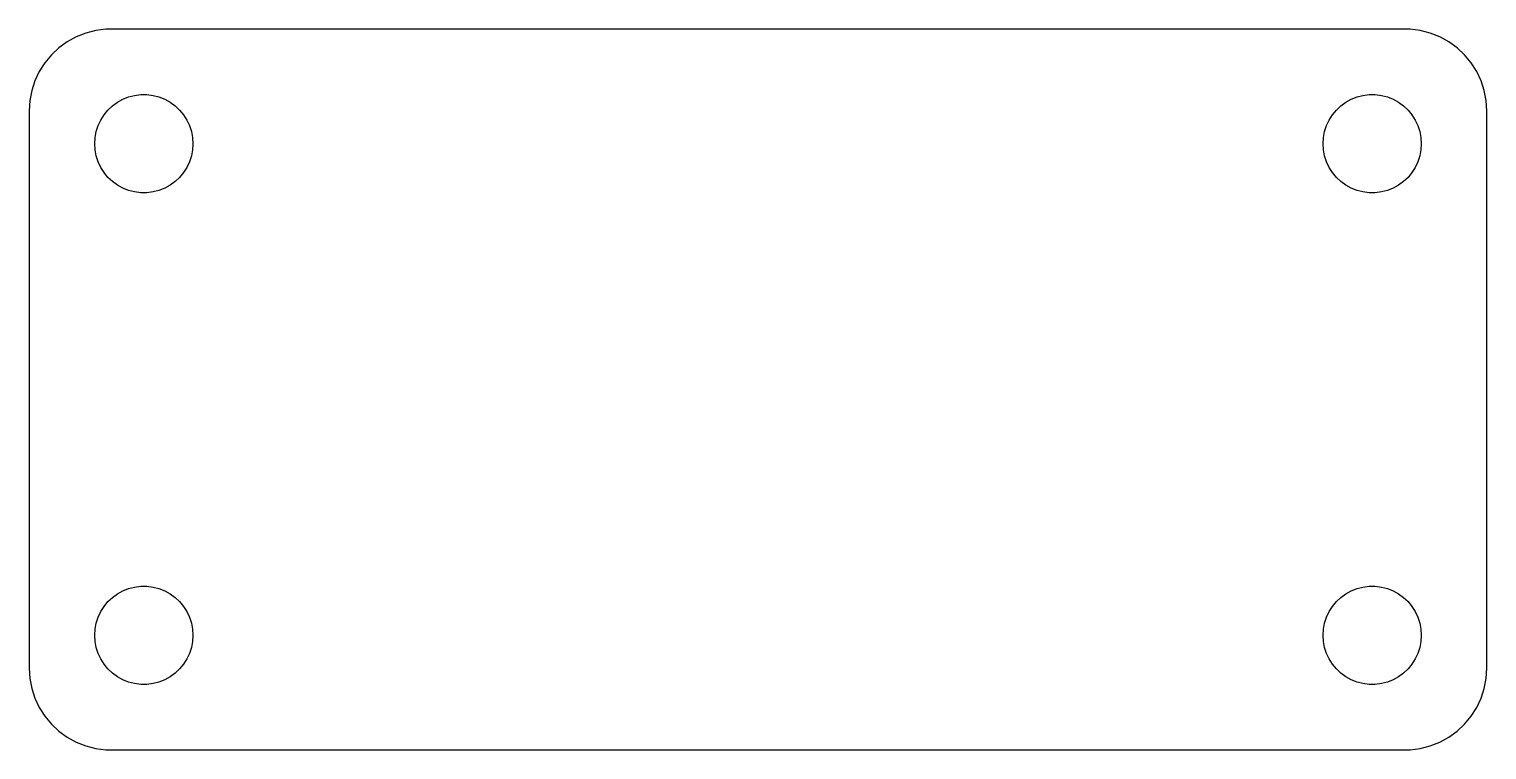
# Model space of a CAD drawing. Header units: metres. Extents: x -44.5 to 44.5, y 32 to 76.
import ezdxf

# ---------------------------------------------------------------- set-up
doc = ezdxf.new("R2010")
doc.units = ezdxf.units.M

msp = doc.modelspace()

# ---------------------------------------------------------------- linework, layer by layer
for p, q in [((-41.0451, 75.7553), (-41.6289, 75.5241)), ((-40.4369, 75.9114), (-41.0451, 75.7553)), ((-39.8139, 75.9901), (-40.4369, 75.9114)), ((39.8139, 75.9901), (-39.8139, 75.9901)), ((40.4369, 75.9114), (39.8139, 75.9901)), ((41.0451, 75.7553), (40.4369, 75.9114)), ((41.6289, 75.5241), (41.0451, 75.7553)), ((-42.6871, 74.8526), (-43.1448, 74.4227)), ((-42.1791, 75.2216), (-42.6871, 74.8526)), ((-41.6289, 75.5241), (-42.1791, 75.2216)), ((42.1791, 75.2216), (41.6289, 75.5241)), ((42.6871, 74.8526), (42.1791, 75.2216)), ((43.1448, 74.4227), (42.6871, 74.8526)), ((-43.5451, 73.9389), (-43.8815, 73.4088)), ((-43.1448, 74.4227), (-43.5451, 73.9389)), ((43.5451, 73.9389), (43.1448, 74.4227)), ((43.8815, 73.4088), (43.5451, 73.9389)), ((-43.8815, 73.4088), (-44.1489, 72.8406)), ((44.1489, 72.8406), (43.8815, 73.4088)), ((-44.3429, 72.2434), (-44.4606, 71.6267)), ((-44.1489, 72.8406), (-44.3429, 72.2434)), ((44.3429, 72.2434), (44.1489, 72.8406)), ((44.4606, 71.6267), (44.3429, 72.2434)), ((-44.4606, 71.6267), (-44.5, 71)), ((-39.6869, 71.0536), (-39.4123, 71.3115)), ((-39.4123, 71.3115), (-39.1075, 71.533)), ((-39.1075, 71.533), (-38.7773, 71.7145)), ((-38.7773, 71.7145), (-38.427, 71.8532)), ((-38.427, 71.8532), (-38.0621, 71.9469)), ((-38.0621, 71.9469), (-37.6884, 71.9941)), ((-37.6884, 71.9941), (-37.3116, 71.9941)), ((-37.3116, 71.9941), (-36.9379, 71.9469)), ((-36.9379, 71.9469), (-36.5729, 71.8532)), ((-36.5729, 71.8532), (-36.2227, 71.7145)), ((-36.2227, 71.7145), (-35.8925, 71.533)), ((-35.8925, 71.533), (-35.5877, 71.3115)), ((-35.5877, 71.3115), (-35.3131, 71.0536)), ((35.3131, 71.0536), (35.5877, 71.3115)), ((35.5877, 71.3115), (35.8925, 71.533)), ((35.8925, 71.533), (36.2227, 71.7145)), ((36.2227, 71.7145), (36.5729, 71.8532)), ((36.5729, 71.8532), (36.9379, 71.9469)), ((36.9379, 71.9469), (37.3116, 71.9941)), ((37.3116, 71.9941), (37.6884, 71.9941)), ((37.6884, 71.9941), (38.0621, 71.9469)), ((38.0621, 71.9469), (38.427, 71.8532)), ((38.427, 71.8532), (38.7773, 71.7145)), ((38.7773, 71.7145), (39.1075, 71.533)), ((39.1075, 71.533), (39.4123, 71.3115)), ((39.4123, 71.3115), (39.6869, 71.0536)), ((44.5, 71), (44.4606, 71.6267)), ((-44.5, 71), (-44.5, 37)), ((-40.2893, 70.1044), (-40.1289, 70.4453)), ((-40.1289, 70.4453), (-39.927, 70.7634)), ((-39.927, 70.7634), (-39.6869, 71.0536)), ((-35.3131, 71.0536), (-35.0729, 70.7634)), ((-35.0729, 70.7634), (-34.8711, 70.4453)), ((-34.8711, 70.4453), (-34.7107, 70.1044)), ((34.7107, 70.1044), (34.8711, 70.4453)), ((34.8711, 70.4453), (35.0729, 70.7634)), ((35.0729, 70.7634), (35.3131, 71.0536)), ((39.6869, 71.0536), (39.927, 70.7634)), ((39.927, 70.7634), (40.1289, 70.4453)), ((40.1289, 70.4453), (40.2893, 70.1044)), ((44.5, 37), (44.5, 71)), ((-40.4763, 69.376), (-40.4057, 69.7461)), ((-40.4057, 69.7461), (-40.2893, 70.1044)), ((-34.7107, 70.1044), (-34.5942, 69.7461)), ((-34.5942, 69.7461), (-34.5237, 69.376)), ((34.5237, 69.376), (34.5942, 69.7461)), ((34.5942, 69.7461), (34.7107, 70.1044)), ((40.2893, 70.1044), (40.4057, 69.7461)), ((40.4057, 69.7461), (40.4763, 69.376)), ((-40.5, 69), (-40.4763, 69.376)), ((-40.4763, 68.624), (-40.5, 69)), ((-40.4057, 68.2539), (-40.4763, 68.624)), ((-34.5237, 68.624), (-34.5942, 68.2539)), ((-34.5237, 69.376), (-34.5, 69)), ((-34.5, 69), (-34.5237, 68.624)), ((34.5, 69), (34.5237, 69.376)), ((34.5237, 68.624), (34.5, 69)), ((34.5942, 68.2539), (34.5237, 68.624)), ((40.4763, 68.624), (40.4057, 68.2539)), ((40.4763, 69.376), (40.5, 69)), ((40.5, 69), (40.4763, 68.624)), ((-40.2893, 67.8956), (-40.4057, 68.2539)), ((-40.1289, 67.5547), (-40.2893, 67.8956)), ((-34.7107, 67.8956), (-34.8711, 67.5547)), ((-34.5942, 68.2539), (-34.7107, 67.8956)), ((34.7107, 67.8956), (34.5942, 68.2539)), ((34.8711, 67.5547), (34.7107, 67.8956)), ((40.2893, 67.8956), (40.1289, 67.5547)), ((40.4057, 68.2539), (40.2893, 67.8956)), ((-39.927, 67.2366), (-40.1289, 67.5547)), ((-39.6869, 66.9464), (-39.927, 67.2366)), ((-39.4123, 66.6884), (-39.6869, 66.9464)), ((-35.3131, 66.9464), (-35.5877, 66.6884)), ((-35.0729, 67.2366), (-35.3131, 66.9464)), ((-34.8711, 67.5547), (-35.0729, 67.2366)), ((35.0729, 67.2366), (34.8711, 67.5547)), ((35.3131, 66.9464), (35.0729, 67.2366)), ((35.5877, 66.6884), (35.3131, 66.9464)), ((39.6869, 66.9464), (39.4123, 66.6884)), ((39.927, 67.2366), (39.6869, 66.9464)), ((40.1289, 67.5547), (39.927, 67.2366)), ((-39.1075, 66.467), (-39.4123, 66.6884)), ((-38.7773, 66.2855), (-39.1075, 66.467)), ((-38.427, 66.1468), (-38.7773, 66.2855)), ((-38.0621, 66.0531), (-38.427, 66.1468)), ((-37.6884, 66.0059), (-38.0621, 66.0531)), ((-37.3116, 66.0059), (-37.6884, 66.0059)), ((-36.9379, 66.0531), (-37.3116, 66.0059)), ((-36.5729, 66.1468), (-36.9379, 66.0531)), ((-36.2227, 66.2855), (-36.5729, 66.1468)), ((-35.8925, 66.467), (-36.2227, 66.2855)), ((-35.5877, 66.6884), (-35.8925, 66.467)), ((35.8925, 66.467), (35.5877, 66.6884)), ((36.2227, 66.2855), (35.8925, 66.467)), ((36.5729, 66.1468), (36.2227, 66.2855)), ((36.9379, 66.0531), (36.5729, 66.1468)), ((37.3116, 66.0059), (36.9379, 66.0531)), ((37.6884, 66.0059), (37.3116, 66.0059)), ((38.0621, 66.0531), (37.6884, 66.0059)), ((38.427, 66.1468), (38.0621, 66.0531)), ((38.7773, 66.2855), (38.427, 66.1468)), ((39.1075, 66.467), (38.7773, 66.2855)), ((39.4123, 66.6884), (39.1075, 66.467)), ((-38.7773, 41.7145), (-38.427, 41.8532)), ((-38.427, 41.8532), (-38.0621, 41.9469)), ((-38.0621, 41.9469), (-37.6884, 41.9941)), ((-37.6884, 41.9941), (-37.3116, 41.9941)), ((-37.3116, 41.9941), (-36.9379, 41.9469)), ((-36.9379, 41.9469), (-36.5729, 41.8532)), ((-36.5729, 41.8532), (-36.2227, 41.7145)), ((36.2227, 41.7145), (36.5729, 41.8532)), ((36.5729, 41.8532), (36.9379, 41.9469)), ((36.9379, 41.9469), (37.3116, 41.9941)), ((37.3116, 41.9941), (37.6884, 41.9941)), ((37.6884, 41.9941), (38.0621, 41.9469)), ((38.0621, 41.9469), (38.427, 41.8532)), ((38.427, 41.8532), (38.7773, 41.7145)), ((-39.927, 40.7634), (-39.6869, 41.0536)), ((-39.6869, 41.0536), (-39.4123, 41.3116)), ((-39.4123, 41.3116), (-39.1075, 41.533)), ((-39.1075, 41.533), (-38.7773, 41.7145)), ((-36.2227, 41.7145), (-35.8925, 41.533)), ((-35.8925, 41.533), (-35.5877, 41.3116)), ((-35.5877, 41.3116), (-35.3131, 41.0536)), ((-35.3131, 41.0536), (-35.0729, 40.7634)), ((35.0729, 40.7634), (35.3131, 41.0536)), ((35.3131, 41.0536), (35.5877, 41.3116)), ((35.5877, 41.3116), (35.8925, 41.533)), ((35.8925, 41.533), (36.2227, 41.7145)), ((38.7773, 41.7145), (39.1075, 41.533)), ((39.1075, 41.533), (39.4123, 41.3116)), ((39.4123, 41.3116), (39.6869, 41.0536)), ((39.6869, 41.0536), (39.927, 40.7634)), ((-40.4057, 39.7461), (-40.2893, 40.1044)), ((-40.2893, 40.1044), (-40.1289, 40.4453)), ((-40.1289, 40.4453), (-39.927, 40.7634)), ((-35.0729, 40.7634), (-34.8711, 40.4453)), ((-34.8711, 40.4453), (-34.7107, 40.1044)), ((-34.7107, 40.1044), (-34.5942, 39.7461)), ((34.5942, 39.7461), (34.7107, 40.1044)), ((34.7107, 40.1044), (34.8711, 40.4453)), ((34.8711, 40.4453), (35.0729, 40.7634)), ((39.927, 40.7634), (40.1289, 40.4453)), ((40.1289, 40.4453), (40.2893, 40.1044)), ((40.2893, 40.1044), (40.4057, 39.7461)), ((-40.5, 39), (-40.4763, 39.376)), ((-40.4763, 39.376), (-40.4057, 39.7461)), ((-34.5942, 39.7461), (-34.5237, 39.376)), ((-34.5237, 39.376), (-34.5, 39)), ((34.5, 39), (34.5237, 39.376)), ((34.5237, 39.376), (34.5942, 39.7461)), ((40.4057, 39.7461), (40.4763, 39.376)), ((40.4763, 39.376), (40.5, 39)), ((-40.4763, 38.624), (-40.5, 39)), ((-40.4057, 38.2539), (-40.4763, 38.624)), ((-34.5237, 38.624), (-34.5942, 38.2539)), ((-34.5, 39), (-34.5237, 38.624)), ((34.5237, 38.624), (34.5, 39)), ((34.5942, 38.2539), (34.5237, 38.624)), ((40.4763, 38.624), (40.4057, 38.2539)), ((40.5, 39), (40.4763, 38.624)), ((-40.2893, 37.8956), (-40.4057, 38.2539)), ((-40.1289, 37.5547), (-40.2893, 37.8956)), ((-39.927, 37.2366), (-40.1289, 37.5547)), ((-34.8711, 37.5547), (-35.0729, 37.2366)), ((-34.7107, 37.8956), (-34.8711, 37.5547)), ((-34.5942, 38.2539), (-34.7107, 37.8956)), ((34.7107, 37.8956), (34.5942, 38.2539)), ((34.8711, 37.5547), (34.7107, 37.8956)), ((35.0729, 37.2366), (34.8711, 37.5547)), ((40.1289, 37.5547), (39.927, 37.2366)), ((40.2893, 37.8956), (40.1289, 37.5547)), ((40.4057, 38.2539), (40.2893, 37.8956)), ((-44.5, 37), (-44.4606, 36.3733)), ((-39.6869, 36.9464), (-39.927, 37.2366)), ((-39.4123, 36.6885), (-39.6869, 36.9464)), ((-39.1075, 36.467), (-39.4123, 36.6885)), ((-35.5877, 36.6885), (-35.8925, 36.467)), ((-35.3131, 36.9464), (-35.5877, 36.6885)), ((-35.0729, 37.2366), (-35.3131, 36.9464)), ((35.3131, 36.9464), (35.0729, 37.2366)), ((35.5877, 36.6885), (35.3131, 36.9464)), ((35.8925, 36.467), (35.5877, 36.6885)), ((39.4123, 36.6885), (39.1075, 36.467)), ((39.6869, 36.9464), (39.4123, 36.6885)), ((39.927, 37.2366), (39.6869, 36.9464)), ((44.4606, 36.3733), (44.5, 37)), ((-44.4606, 36.3733), (-44.3429, 35.7566)), ((-44.3429, 35.7566), (-44.1489, 35.1594)), ((-38.7773, 36.2855), (-39.1075, 36.467)), ((-38.427, 36.1468), (-38.7773, 36.2855)), ((-38.0621, 36.0531), (-38.427, 36.1468)), ((-37.6884, 36.0059), (-38.0621, 36.0531)), ((-37.3116, 36.0059), (-37.6884, 36.0059)), ((-36.9379, 36.0531), (-37.3116, 36.0059)), ((-36.5729, 36.1468), (-36.9379, 36.0531)), ((-36.2227, 36.2855), (-36.5729, 36.1468)), ((-35.8925, 36.467), (-36.2227, 36.2855)), ((36.2227, 36.2855), (35.8925, 36.467)), ((36.5729, 36.1468), (36.2227, 36.2855)), ((36.9379, 36.0531), (36.5729, 36.1468)), ((37.3116, 36.0059), (36.9379, 36.0531)), ((37.6884, 36.0059), (37.3116, 36.0059)), ((38.0621, 36.0531), (37.6884, 36.0059)), ((38.427, 36.1468), (38.0621, 36.0531)), ((38.7773, 36.2855), (38.427, 36.1468)), ((39.1075, 36.467), (38.7773, 36.2855)), ((44.1489, 35.1594), (44.3429, 35.7566)), ((44.3429, 35.7566), (44.4606, 36.3733)), ((-44.1489, 35.1594), (-43.8815, 34.5912)), ((43.8815, 34.5912), (44.1489, 35.1594)), ((-43.8815, 34.5912), (-43.5451, 34.0611)), ((-43.5451, 34.0611), (-43.1448, 33.5773)), ((43.1448, 33.5773), (43.5451, 34.0611)), ((43.5451, 34.0611), (43.8815, 34.5912)), ((-43.1448, 33.5773), (-42.6871, 33.1474)), ((-42.6871, 33.1474), (-42.1791, 32.7784)), ((42.1791, 32.7784), (42.6871, 33.1474)), ((42.6871, 33.1474), (43.1448, 33.5773)), ((-42.1791, 32.7784), (-41.6289, 32.4759)), ((-41.6289, 32.4759), (-41.0451, 32.2447)), ((-41.0451, 32.2447), (-40.4369, 32.0886)), ((-40.4369, 32.0886), (-39.8139, 32.0099)), ((39.8139, 32.0099), (40.4369, 32.0886)), ((40.4369, 32.0886), (41.0451, 32.2447)), ((41.0451, 32.2447), (41.6289, 32.4759)), ((41.6289, 32.4759), (42.1791, 32.7784)), ((-39.8139, 32.0099), (39.8139, 32.0099))]:
    msp.add_line(p, q)

doc.saveas('drawing.dxf')
